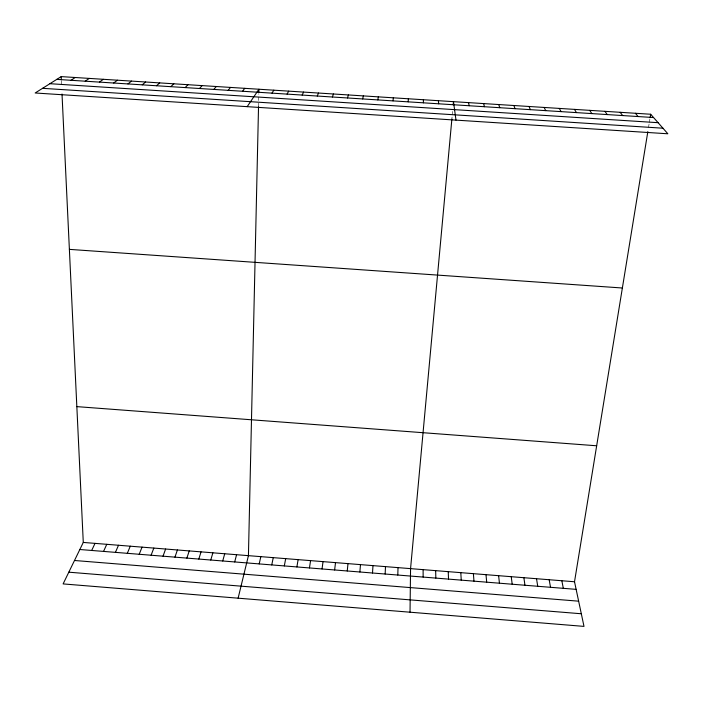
<?xml version="1.0" encoding="UTF-8"?>
<svg xmlns="http://www.w3.org/2000/svg" width="703" height="703" viewBox="0 0 703 703"><rect width="100%" height="100%" fill="white"/><g stroke="black" fill="none" stroke-linecap="round" stroke-linejoin="round"><path stroke-width="0.53" stroke-dasharray="3.52 2.64" d="M258.528 106.68L258.827 93.604M451.871 119.141L452.064 116.979M452.257 114.932L452.635 110.854M648.5 127.559L649.168 123.464M649.335 122.436L650.003 118.341M61.389 80.968L61.6 85.327"/><path stroke-width="1.05" d="M410.025 612.199L410.561 568.63L451.871 119.141M258.528 106.68L248.431 555.651L238.115 598.183M258.853 92.515L258.924 89.237L247.175 106.663M397.801 575.036L398.021 567.629M408.206 101.847L408.346 98.78M385.147 574.026L385.499 566.627M372.502 573.007L372.985 565.625M359.874 571.996L360.481 564.623M453.198 104.721L453.479 101.654L455.992 120.125M347.247 570.985L347.985 563.621M393.012 100.88L393.337 97.814M334.637 569.966L335.507 562.628M322.044 568.955L323.037 561.627M309.452 567.945L310.577 560.625M62.013 94.017L83.279 542.435L63.112 583.912L584 626.391L574.518 581.759L647.841 131.628M650.17 117.322L650.67 114.246L61.187 76.609L35.15 92.989L667.85 133.781L650.67 114.246M377.827 99.905L378.337 96.865M296.877 566.934L298.125 559.632M284.311 565.924L285.69 558.639M271.753 564.922L273.256 557.646M259.205 563.911L260.839 556.644M362.66 98.938L363.354 95.907M234.697 561.943L236.577 554.702M222.719 560.985L224.723 553.753M347.51 97.972L348.389 94.949M210.759 560.019L212.886 552.813M198.808 559.061L201.049 551.864M186.866 558.103L189.23 550.915M174.933 557.145L177.42 549.974M332.378 97.005L333.442 93.991M163.017 556.187L165.618 549.025M151.101 555.229L153.825 548.085M139.203 554.272L142.05 547.136M127.313 553.323L130.275 546.196M317.255 96.039L318.512 93.042M115.424 552.365L118.508 545.256M103.552 551.416L106.759 544.315M91.698 550.458L95.01 543.375M302.158 95.072L303.591 92.084M287.07 94.105L288.687 91.135M271.999 93.139L273.801 90.186M242.553 91.258L244.706 88.332M228.176 90.335L230.505 87.418M213.817 89.422L216.322 86.513M199.467 88.499L202.148 85.608M185.135 87.585L187.991 84.712M170.82 86.671L173.843 83.806M156.514 85.757L159.713 82.901M142.226 84.843L145.6 82.005M127.955 83.929L131.496 81.1M113.693 83.016L117.401 80.204M99.448 82.102L103.332 79.298M85.212 81.197L89.263 78.402M70.994 80.283L75.221 77.506M56.785 79.377L653.57 117.542M49.922 83.701L658.096 122.691M42.567 88.323L662.947 128.21M69.377 249.372L622.366 288.002M76.838 406.624L596.671 445.781M83.279 542.435L574.518 581.759M79.843 549.509L576.135 589.36M74.5 560.493L578.648 601.179M68.815 572.189L581.319 613.763M635.407 113.271L638.113 116.557M620.16 112.295L622.673 115.564M604.932 111.329L607.251 114.58M589.712 110.353L591.838 113.596M574.509 109.387L576.451 112.612M559.324 108.411L561.073 111.628M544.157 107.445L545.713 110.643M529.008 106.478L530.37 109.659M513.867 105.512L515.044 108.684M498.743 104.545L499.736 107.708M483.638 103.587L484.437 106.724M468.55 102.62L469.165 105.749M561.838 580.74L563.323 588.332M549.175 579.729L550.528 587.304M536.521 578.718L537.733 586.276M523.876 577.699L524.956 585.248M511.239 576.688L512.197 584.228M498.62 575.678L499.438 583.2M486.001 574.676L486.696 582.181M438.417 100.696L438.654 103.798M473.4 573.666L473.963 581.153M460.817 572.655L461.238 580.133M61.187 76.609L61.337 79.878M448.233 571.644L448.532 579.114M435.667 570.643L435.834 578.094M423.373 99.738L423.426 102.823M423.109 569.641L423.144 577.075"/></g></svg>
